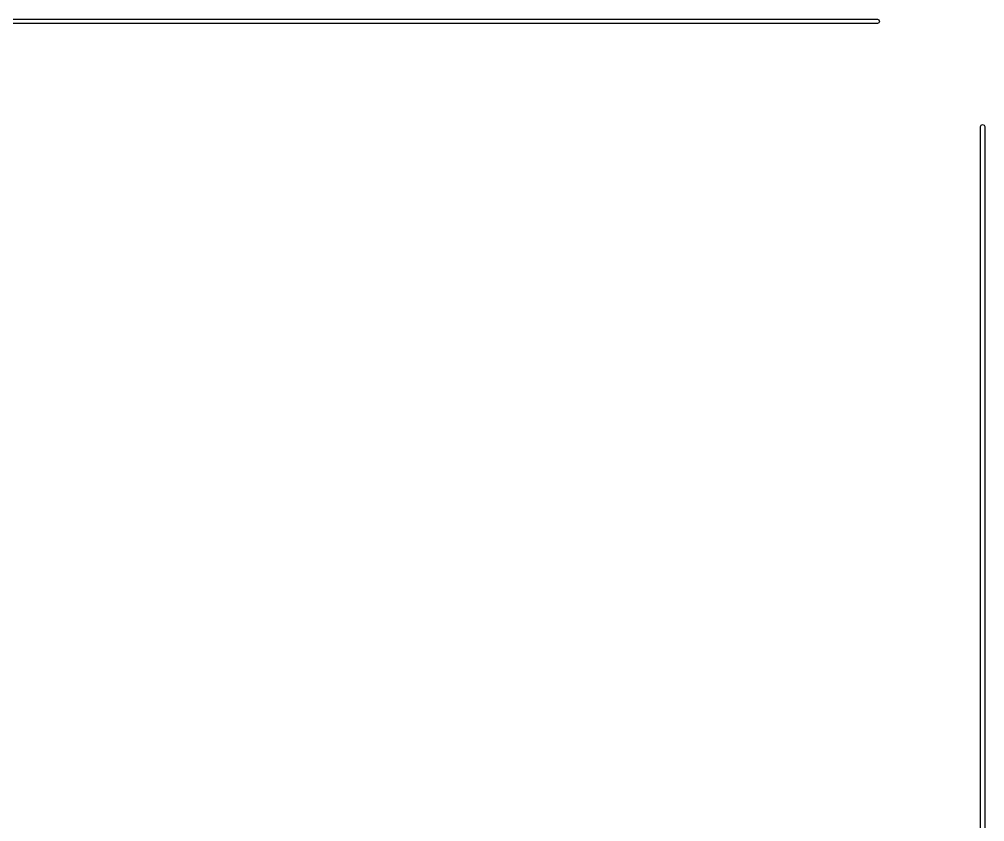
# Model space of a CAD drawing. Extents: x -3.77 to 3.77, y 0.07 to 7.77.
# Drawn here: x -0.727 to 0.357, y 5.597 to 6.498 of the extents above; entities that cross this region are included whole.
import ezdxf

# ---------------------------------------------------------------- set-up
doc = ezdxf.new("R2010")
doc.units = 0
doc.header["$MEASUREMENT"] = 0
doc.layers.add('BLACK', color=7, linetype='CONTINUOUS')

msp = doc.modelspace()

# ---------------------------------------------------------------- linework, layer by layer
at = {"layer": 'BLACK', "linetype": 'CONTINUOUS'}
for p, q in [((-0.962205, 6.49843), (0.23622, 6.49843)), ((0.23622, 6.4937), (-0.962205, 6.4937)), ((0.23622, 6.49843), (0.237891, 6.49773)), ((0.237891, 6.49439), (0.23622, 6.4937)), ((0.237891, 6.49773), (0.238583, 6.49606)), ((0.238583, 6.49606), (0.237891, 6.49439)), ((0.351969, 6.37795), (0.35266, 6.37962)), ((0.351969, 5.11811), (0.351969, 6.37795)), ((0.35266, 6.37962), (0.354331, 6.38031)), ((0.354331, 6.38031), (0.356001, 6.37962)), ((0.356001, 6.37962), (0.356693, 6.37795)), ((0.356693, 6.37795), (0.356693, 5.11811))]:
    msp.add_line(p, q, dxfattribs=at)

doc.saveas('drawing.dxf')
